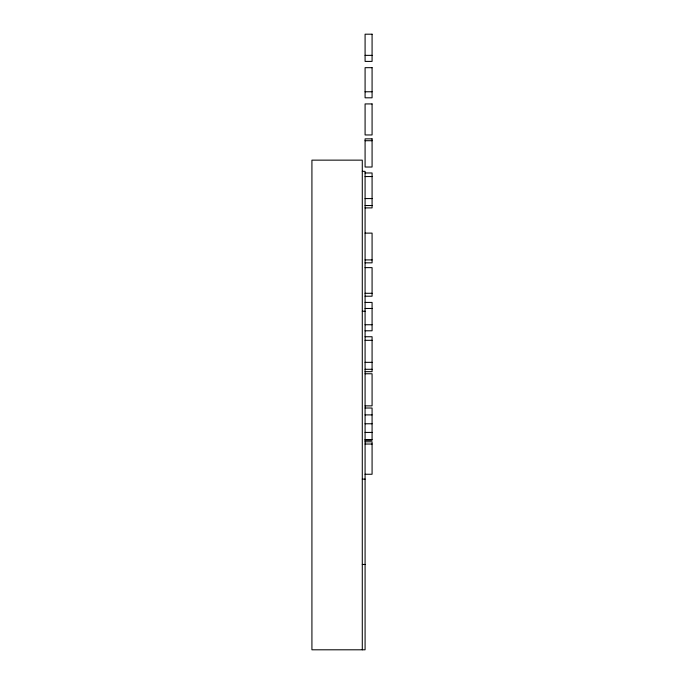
<?xml version="1.0" encoding="UTF-8"?>
<svg xmlns="http://www.w3.org/2000/svg" width="684" height="684" viewBox="0 0 684 684"><rect width="100%" height="100%" fill="white"/><g stroke="black" fill="none" stroke-linecap="round" stroke-linejoin="round"><path stroke-width="1.03" d="M365.085 55.361L372.079 55.361M365.085 91.767L372.079 91.767M365.085 140.716L372.079 140.716M362.289 171.333L365.085 171.333L365.085 649.8L311.921 649.8L311.921 160.142L362.289 160.142L362.289 649.8M365.085 172.975L372.079 172.975L372.079 207.902L365.085 207.902M365.085 176.549L372.079 176.549M365.085 198.574L372.079 198.574M365.085 205.525L372.079 205.525M365.085 233.116L372.079 233.116L372.079 262.836L365.085 262.836M365.085 259.911L372.079 259.911M365.085 267.624L372.079 267.624L372.079 296.215L365.085 296.215M365.085 293.291L372.079 293.291M365.085 302.422L372.079 302.422L372.079 330.791L365.085 330.791M365.085 308.475L372.079 308.475M362.289 311.237L365.085 311.237M365.085 324.746L372.079 324.746M365.085 336.742L372.079 336.742L372.079 371.668L365.085 371.668M365.085 340.316L372.079 340.316M365.085 362.34L372.079 362.34M365.085 369.292L372.079 369.292M365.085 373.763L372.079 373.763L372.079 405.86L365.085 405.86M365.085 408.015L372.079 408.015L372.079 439.983L365.085 439.983M365.085 414.897L372.079 414.897M365.085 423.772L372.079 423.772M365.085 432.425L372.079 432.425M365.085 439.855L372.079 439.855M365.085 441.779L372.079 441.779L372.079 474.26L365.085 474.26M365.085 444.036L372.079 444.036M362.289 479.116L365.085 479.116M362.289 564.462L365.085 564.462M372.079 34.2L365.085 34.2L365.085 61.406L372.079 61.406L372.079 34.2M372.079 67.682L365.085 67.682L365.085 97.812L372.079 97.812L372.079 67.682M372.079 103.925L365.085 103.925L365.085 134.962L372.079 134.962L372.079 103.925M372.079 138.852L365.085 138.852L365.085 167.024L372.079 167.024L372.079 138.852"/></g></svg>
